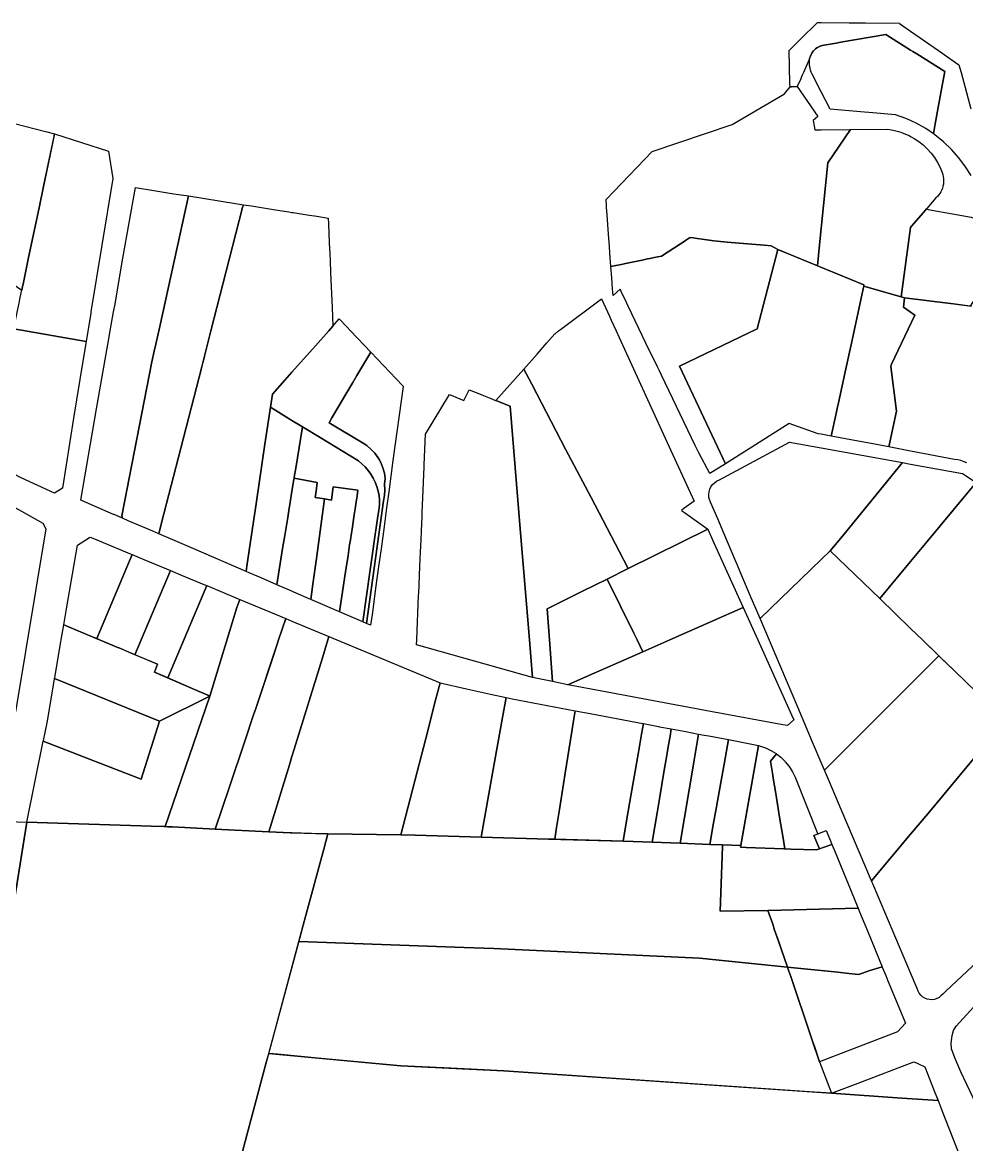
# Model space of a CAD drawing. Header units: metres. Extents: x 3 to 1027712, y 40 to 4430649.
# Drawn here: x 511666.3 to 511949.6, y 4412453.1 to 4412789.7 of the extents above; entities that cross this region are included whole.
import ezdxf

# ---------------------------------------------------------------- set-up
doc = ezdxf.new("R2010")
doc.units = ezdxf.units.M
doc.header["$MEASUREMENT"] = 0
doc.layers.add('A.ES.SDGC.CP.07003.cadastralparcel — CadastralParcel', color=1, linetype='Continuous')

msp = doc.modelspace()

# ---------------------------------------------------------------- linework, layer by layer
at = {"layer": 'A.ES.SDGC.CP.07003.cadastralparcel — CadastralParcel', "color": 7, "linetype": 'Continuous', "flags": 128}
for points in [[(511950.91, 4412743.74), (511949.26, 4412746.4), (511947.28, 4412749.08), (511945.07, 4412751.58), (511942.66, 4412753.89), (511940.06, 4412755.99), (511939.61, 4412756.3), (511940.14, 4412759.22), (511942.25, 4412770.76), (511943.02, 4412774.98), (511934.59, 4412780.25), (511933.42, 4412780.98), (511932.75, 4412781.4), (511925.38, 4412786.01), (511911.88, 4412783.71), (511910.45, 4412783.47), (511906.24, 4412782.75), (511905.96, 4412782.67), (511905.81, 4412782.63), (511905.4, 4412782.46), (511905, 4412782.26), (511904.61, 4412782.03), (511904.26, 4412781.76), (511903.92, 4412781.46), (511903.62, 4412781.14), (511903.34, 4412780.79), (511903.1, 4412780.41), (511902.89, 4412780.02), (511902.72, 4412779.6), (511902.58, 4412779.18), (511902.48, 4412778.74), (511900.65, 4412774.67), (511900.27, 4412773.81), (511899.81, 4412772.81), (511899.8, 4412772.79), (511898.77, 4412770.48), (511897.08, 4412770.38), (511896.59, 4412770.35), (511896.57, 4412771.31), (511896.31, 4412781.28), (511899.7, 4412784.61), (511904.87, 4412789.67), (511905.96, 4412789.66), (511914.36, 4412789.57), (511919.21, 4412789.52), (511929.42, 4412789.42), (511929.44, 4412789.4), (511932.75, 4412787.09), (511941.1, 4412781.26), (511947.29, 4412776.94), (511947.92, 4412774.61), (511948.73, 4412771.61), (511950.85, 4412763.78)], [(511949.69, 4412657.53), (511948.8, 4412657.92), (511947.88, 4412658.24), (511946.94, 4412658.47), (511945.98, 4412658.62), (511932.75, 4412661.11), (511926.21, 4412662.34), (511928.49, 4412673.12), (511926.83, 4412686.44), (511926.97, 4412686.9), (511927.05, 4412687.19), (511934.01, 4412701.89), (511930.6, 4412704.29), (511930.95, 4412707.03), (511944.75, 4412705.39), (511944.84, 4412705.41), (511951.05, 4412704.55)], [(511612.75, 4412672.97), (511672.39, 4412639.52), (511673.36, 4412637.78), (511664.19, 4412582.92)], [(511961.29, 4412580.34), (511948.92, 4412592.29), (511946.35, 4412594.78), (511944.9, 4412596.17), (511944.76, 4412596.31), (511936.45, 4412604.34), (511932.75, 4412607.92), (511928.17, 4412612.35), (511923.5, 4412616.86), (511932.75, 4412628.02), (511937.71, 4412634), (511949.42, 4412648.12), (511949.42, 4412648.12), (511952.4, 4412651.72)], [(511960.74, 4412515.45), (511943.36, 4412499.14), (511942.4, 4412498.24), (511941.89, 4412497.68), (511941.3, 4412497.23), (511940.64, 4412496.88), (511939.93, 4412496.65), (511939.18, 4412496.55), (511938.44, 4412496.58), (511937.71, 4412496.73), (511937.01, 4412497.01), (511936.38, 4412497.41), (511935.82, 4412497.91), (511935.36, 4412498.5), (511935.01, 4412499.14), (511934.77, 4412499.87), (511932.75, 4412504.62), (511921.71, 4412530.62), (511921.05, 4412532.17), (511932.75, 4412546.17), (511937.89, 4412552.33), (511957.07, 4412575.28)], [(511654.19, 4412466.56), (511666.7, 4412544.21), (511666.7, 4412544.21), (511667.6, 4412549.78), (511667.63, 4412549.77), (511707.98, 4412548.49), (511708.01, 4412548.57), (511708.7, 4412548.48), (511709.15, 4412548.46), (511709.93, 4412548.42), (511710.13, 4412548.41), (511710.2, 4412548.4), (511711.32, 4412548.35), (511724.15, 4412547.72), (511740.24, 4412546.93), (511746.72, 4412546.61), (511747.16, 4412546.6), (511757.78, 4412546.26), (511757.9, 4412546.25), (511756.68, 4412541.71), (511751.24, 4412521.48), (511739.36, 4412477.3), (511731.49, 4412448.03)]]:
    msp.add_lwpolyline(points, dxfattribs=at)
for points in [[(511910.45, 4412783.47), (511911.88, 4412783.71), (511925.38, 4412786.01), (511932.75, 4412781.4), (511933.42, 4412780.98), (511934.59, 4412780.25), (511943.02, 4412774.98), (511942.25, 4412770.76), (511940.14, 4412759.22), (511939.61, 4412756.3), (511937.3, 4412757.86), (511934.39, 4412759.49), (511933.15, 4412760.05), (511932.75, 4412760.23), (511931.35, 4412760.87), (511928.2, 4412761.99), (511921.42, 4412762.56), (511917.74, 4412762.87), (511908.66, 4412763.64), (511905.96, 4412768.87), (511903.25, 4412774.11), (511902.98, 4412774.74), (511902.76, 4412775.38), (511902.6, 4412775.98), (511902.59, 4412776.04), (511902.48, 4412776.71), (511902.43, 4412777.39), (511902.42, 4412778.07), (511902.48, 4412778.74), (511902.58, 4412779.18), (511902.72, 4412779.6), (511902.89, 4412780.02), (511903.1, 4412780.41), (511903.34, 4412780.79), (511903.62, 4412781.14), (511903.92, 4412781.46), (511904.26, 4412781.76), (511904.61, 4412782.03), (511905, 4412782.26), (511905.4, 4412782.46), (511905.81, 4412782.63), (511905.96, 4412782.67), (511906.24, 4412782.75), (511910.45, 4412783.47)], [(511888.83, 4412722.84), (511880.12, 4412723.6), (511877.75, 4412723.81), (511875.7, 4412723.99), (511873.75, 4412724.16), (511870.23, 4412724.68), (511868.73, 4412724.9), (511867.65, 4412725.06), (511866.71, 4412725.2), (511866.45, 4412725.03), (511865.21, 4412724.23), (511864.86, 4412724.01), (511863.75, 4412723.3), (511857.99, 4412719.58), (511855.82, 4412719.14), (511854.68, 4412718.9), (511853.79, 4412718.72), (511852.25, 4412718.4), (511851.71, 4412718.29), (511847.27, 4412717.38), (511846.45, 4412717.21), (511842.85, 4412716.48), (511842.56, 4412720.43), (511842.42, 4412722.44), (511842.15, 4412726.15), (511841.72, 4412732), (511841.57, 4412734.16), (511841.52, 4412734.78), (511841.39, 4412736.59), (511855.24, 4412750.92), (511879.23, 4412759.06), (511894.96, 4412768.26), (511896.59, 4412770.35), (511897.08, 4412770.38), (511898.77, 4412770.48), (511898.78, 4412770.47), (511904.95, 4412761.45), (511903.53, 4412760.23), (511904.01, 4412757.44), (511905.96, 4412757.46), (511914.76, 4412757.53), (511911.34, 4412752.52), (511907.95, 4412747.56), (511905.38, 4412721.97), (511904.85, 4412716.67), (511892.95, 4412721.58), (511890.93, 4412722.66), (511888.83, 4412722.84)], [(511648.4, 4412724.18), (511656.18, 4412761.31), (511656.98, 4412761.11), (511657.57, 4412760.96), (511663.88, 4412759.34), (511670.15, 4412757.74), (511673.64, 4412756.85), (511675.92, 4412756.27), (511672.72, 4412740.97), (511671.27, 4412734.04), (511668.15, 4412719.19), (511666.58, 4412711.7), (511666.22, 4412709.99), (511666.06, 4412709.23), (511647.88, 4412721.73), (511648.15, 4412723.01), (511648.4, 4412724.18)], [(511665.52, 4412706.65), (511666.22, 4412709.99), (511666.58, 4412711.7), (511668.15, 4412719.19), (511671.27, 4412734.04), (511672.72, 4412740.97), (511675.67, 4412755.07), (511675.92, 4412756.27), (511692.16, 4412751.1), (511693.46, 4412742.86), (511686.86, 4412702.82), (511686.8, 4412702.48), (511685.41, 4412694), (511663.66, 4412697.77), (511664.5, 4412701.81), (511665.38, 4412706), (511665.52, 4412706.65)], [(511932.75, 4412728.19), (511929.89, 4412707.34), (511918.7, 4412710.57), (511918.78, 4412710.92), (511904.85, 4412716.67), (511905.38, 4412721.97), (511907.95, 4412747.56), (511911.34, 4412752.52), (511914.76, 4412757.53), (511925.84, 4412757.62), (511927.52, 4412757.35), (511929.16, 4412756.94), (511929.83, 4412756.71), (511930.76, 4412756.39), (511932.31, 4412755.71), (511932.75, 4412755.47), (511933.8, 4412754.9), (511935.21, 4412753.97), (511936.54, 4412752.91), (511937.77, 4412751.75), (511938.9, 4412750.49), (511938.93, 4412750.45), (511939.92, 4412749.14), (511940.82, 4412747.7), (511941.6, 4412746.2), (511942.24, 4412744.63), (511942.42, 4412744.07), (511942.56, 4412743.49), (511942.65, 4412742.9), (511942.69, 4412742.31), (511942.67, 4412741.72), (511942.61, 4412741.13), (511942.49, 4412740.55), (511942.33, 4412739.98), (511942.11, 4412739.43), (511941.85, 4412738.9), (511941.54, 4412738.39), (511941.19, 4412737.91), (511940.8, 4412737.47), (511940.38, 4412737.06), (511936.54, 4412732.56), (511933.16, 4412728.66), (511932.75, 4412728.19)], [(511692.12, 4412694.12), (511692.26, 4412694.9), (511692.65, 4412697.13), (511693.66, 4412702.86), (511693.97, 4412704.69), (511696.46, 4412718.94), (511700.17, 4412740.14), (511706.32, 4412739.17), (511711.76, 4412738.31), (511716.09, 4412737.62), (511707.48, 4412698.44), (511706.33, 4412693.2), (511705.86, 4412691.04), (511705.16, 4412687.89), (511696.13, 4412641.71), (511696.27, 4412640.98), (511693.78, 4412642.05), (511693.64, 4412642.11), (511683.78, 4412646.36), (511688.56, 4412673.73), (511691.74, 4412691.92), (511692.12, 4412694.12)], [(511705.16, 4412687.89), (511705.86, 4412691.04), (511706.33, 4412693.2), (511707.48, 4412698.44), (511716.09, 4412737.62), (511730.24, 4412735.38), (511732.57, 4412735.01), (511732.36, 4412734.18), (511726.43, 4412711.12), (511722.84, 4412697.13), (511722.13, 4412694.36), (511720.91, 4412689.61), (511720.77, 4412689.05), (511720.23, 4412686.96), (511720.09, 4412686.42), (511713.81, 4412661.96), (511708.06, 4412639.55), (511707.21, 4412636.26), (511705.38, 4412637.05), (511698.02, 4412640.22), (511696.27, 4412640.98), (511696.13, 4412641.71), (511705.16, 4412687.89)], [(511732.57, 4412735.01), (511735.02, 4412734.62), (511737.41, 4412734.24), (511742.18, 4412733.49), (511746.19, 4412732.85), (511747.16, 4412732.7), (511747.5, 4412732.65), (511751.67, 4412731.99), (511752.4, 4412731.87), (511754.57, 4412731.53), (511758.04, 4412730.98), (511758.11, 4412729.24), (511758.36, 4412723.52), (511758.49, 4412720.3), (511758.58, 4412718.26), (511758.74, 4412714.53), (511759.18, 4412704.18), (511759.42, 4412698.53), (511758.17, 4412697.13), (511754.22, 4412692.69), (511747.16, 4412684.76), (511745.06, 4412682.4), (511741.27, 4412678.14), (511740.69, 4412674.24), (511739.05, 4412663.16), (511736.49, 4412645.97), (511734.32, 4412631.3), (511733.63, 4412626.63), (511733.38, 4412624.98), (511717.69, 4412631.74), (511707.21, 4412636.26), (511708.06, 4412639.55), (511713.81, 4412661.96), (511720.09, 4412686.42), (511720.91, 4412689.61), (511722.13, 4412694.36), (511722.84, 4412697.13), (511726.43, 4412711.12), (511732.36, 4412734.18), (511732.57, 4412735.01)], [(511950.64, 4412704.6), (511944.84, 4412705.41), (511944.75, 4412705.39), (511930.95, 4412707.03), (511929.89, 4412707.34), (511932.75, 4412728.19), (511933.16, 4412728.66), (511936.54, 4412732.56), (511937.54, 4412733.72), (511938.02, 4412733.61), (511950.99, 4412731.25), (511956.16, 4412729.63), (511958.18, 4412728.67), (511963.34, 4412724.41), (511950.64, 4412704.6)], [(511846.45, 4412717.21), (511847.27, 4412717.38), (511851.71, 4412718.29), (511852.25, 4412718.4), (511853.79, 4412718.72), (511854.68, 4412718.9), (511855.82, 4412719.14), (511857.99, 4412719.58), (511863.75, 4412723.3), (511864.86, 4412724.01), (511865.21, 4412724.23), (511866.45, 4412725.03), (511866.71, 4412725.2), (511867.65, 4412725.06), (511868.73, 4412724.9), (511870.23, 4412724.68), (511873.75, 4412724.16), (511875.7, 4412723.99), (511877.75, 4412723.81), (511880.12, 4412723.6), (511888.83, 4412722.84), (511890.93, 4412722.66), (511892.95, 4412721.58), (511886.71, 4412697.81), (511863.48, 4412686.55), (511877.2, 4412657.3), (511872.55, 4412654.35), (511869.23, 4412660.57), (511868.17, 4412662.77), (511858, 4412683.9), (511857.39, 4412685.16), (511856.8, 4412686.38), (511853.38, 4412693.48), (511848.05, 4412704.53), (511846.9, 4412706.92), (511846.24, 4412708.28), (511845.59, 4412709.64), (511843.48, 4412707.76), (511843.34, 4412709.65), (511843.1, 4412713.09), (511842.85, 4412716.48), (511846.45, 4412717.21)], [(511918.78, 4412710.92), (511918.53, 4412709.79), (511917.5, 4412705.02), (511915, 4412693.48), (511913.33, 4412685.76), (511911.11, 4412675.54), (511910.76, 4412673.91), (511910.42, 4412672.34), (511908.96, 4412665.59), (511905.96, 4412666.15), (511905.07, 4412666.32), (511896.3, 4412669.41), (511877.2, 4412657.3), (511863.48, 4412686.55), (511886.71, 4412697.81), (511892.95, 4412721.58), (511918.78, 4412710.92)], [(511926.21, 4412662.34), (511920.93, 4412663.33), (511915.95, 4412664.27), (511908.96, 4412665.59), (511910.42, 4412672.34), (511910.76, 4412673.91), (511911.11, 4412675.54), (511913.33, 4412685.76), (511915, 4412693.48), (511917.5, 4412705.02), (511918.53, 4412709.79), (511918.7, 4412710.57), (511930.95, 4412707.03), (511930.6, 4412704.29), (511934.01, 4412701.89), (511927.05, 4412687.19), (511926.97, 4412686.9), (511926.83, 4412686.44), (511928.49, 4412673.12), (511926.21, 4412662.34)], [(511842.41, 4412701.58), (511842.97, 4412700.37), (511844.45, 4412697.13), (511845.34, 4412695.18), (511849.66, 4412685.76), (511860.26, 4412662.59), (511867.82, 4412646.08), (511864.75, 4412643.86), (511864, 4412643.32), (511864.95, 4412642.64), (511871.92, 4412637.66), (511848.04, 4412625.85), (511845.28, 4412631.12), (511836.9, 4412647.13), (511829.37, 4412661.51), (511819.08, 4412681.17), (511816.71, 4412685.7), (511820.69, 4412690.2), (511823.63, 4412693.54), (511826.02, 4412696.24), (511826.08, 4412696.31), (511827.17, 4412697.13), (511827.76, 4412697.57), (511840.03, 4412706.79), (511842.41, 4412701.58)], [(511758.27, 4412669.6), (511768.55, 4412663.45), (511769.58, 4412662.75), (511770.86, 4412661.67), (511771.99, 4412660.45), (511772.98, 4412659.1), (511773.29, 4412658.59), (511773.8, 4412657.64), (511774.43, 4412656.1), (511774.88, 4412654.49), (511775.13, 4412652.83), (511774.96, 4412651.2), (511775.04, 4412649.5), (511774.91, 4412647.81), (511774.59, 4412646.14), (511769.52, 4412609.4), (511768.44, 4412609.86), (511770.67, 4412625.52), (511771.56, 4412631.79), (511771.77, 4412633.29), (511772.84, 4412640.83), (511773.2, 4412643.4), (511773.43, 4412644.99), (511773.42, 4412646.37), (511773.28, 4412647.75), (511773.03, 4412649.11), (511772.66, 4412650.44), (511772.17, 4412651.73), (511771.57, 4412652.98), (511770.86, 4412654.17), (511770.06, 4412655.29), (511769.15, 4412656.34), (511768.16, 4412657.3), (511767.09, 4412658.18), (511755.63, 4412665.15), (511750.29, 4412668.4), (511747.16, 4412670.3), (511740.69, 4412674.24), (511741.27, 4412678.14), (511745.06, 4412682.4), (511747.16, 4412684.76), (511754.22, 4412692.69), (511758.17, 4412697.13), (511759.42, 4412698.53), (511761.36, 4412700.73), (511763.62, 4412698.34), (511764.77, 4412697.13), (511770.78, 4412690.78), (511766.65, 4412683.8), (511765.4, 4412681.68), (511763.31, 4412678.15), (511761.32, 4412674.78), (511759.16, 4412671.11), (511758.27, 4412669.6)], [(511685.41, 4412694), (511684.44, 4412688.12), (511681.6, 4412670.93), (511678.27, 4412650), (511675.89, 4412648.51), (511665.87, 4412653.06), (511655.42, 4412658.5), (511656.66, 4412664.41), (511657.81, 4412669.93), (511658.71, 4412674.21), (511659.41, 4412677.53), (511660.5, 4412682.75), (511663.27, 4412695.87), (511663.53, 4412697.13), (511663.66, 4412697.77), (511685.41, 4412694)], [(511774.96, 4412651.2), (511775.13, 4412652.83), (511774.88, 4412654.49), (511774.43, 4412656.1), (511773.8, 4412657.64), (511773.29, 4412658.59), (511772.98, 4412659.1), (511771.99, 4412660.45), (511770.86, 4412661.67), (511769.58, 4412662.75), (511768.55, 4412663.45), (511758.27, 4412669.6), (511759.16, 4412671.11), (511761.32, 4412674.78), (511763.31, 4412678.15), (511765.4, 4412681.68), (511766.65, 4412683.8), (511770.78, 4412690.78), (511780.3, 4412680.73), (511780.49, 4412680.53), (511780.48, 4412680.46), (511777.47, 4412658.27), (511776.2, 4412648.89), (511775.55, 4412644.1), (511774.79, 4412638.5), (511773.88, 4412631.77), (511773.16, 4412626.48), (511772.27, 4412619.94), (511771.29, 4412612.68), (511770.77, 4412608.86), (511769.52, 4412609.4), (511774.59, 4412646.14), (511774.91, 4412647.81), (511775.04, 4412649.5), (511774.96, 4412651.2)], [(511816.71, 4412685.7), (511819.08, 4412681.17), (511829.37, 4412661.51), (511836.9, 4412647.13), (511845.28, 4412631.12), (511848.04, 4412625.85), (511841.72, 4412622.72), (511834.35, 4412619.08), (511823.74, 4412613.83), (511824.42, 4412604.49), (511825.34, 4412591.96), (511819.31, 4412593.2), (511818.8, 4412599.37), (511818.38, 4412604.49), (511815.64, 4412637.8), (511812.61, 4412674.54), (511808.36, 4412676.26), (511816.71, 4412685.7)], [(511802.96, 4412678.44), (511804.16, 4412677.96), (511806.58, 4412676.98), (511808.25, 4412676.31), (511808.36, 4412676.26), (511812.61, 4412674.54), (511815.64, 4412637.8), (511818.38, 4412604.49), (511818.8, 4412599.37), (511819.31, 4412593.2), (511784.52, 4412602.98), (511784.59, 4412604.49), (511785.17, 4412617.9), (511785.19, 4412618.37), (511785.54, 4412626.5), (511785.73, 4412630.91), (511785.88, 4412634.35), (511786, 4412637.16), (511786.19, 4412641.4), (511786.25, 4412642.78), (511786.44, 4412647.08), (511786.84, 4412656.42), (511786.87, 4412656.96), (511787.27, 4412666.2), (511794.39, 4412678.07), (511798.68, 4412676.26), (511800.31, 4412679.51), (511802.96, 4412678.44)], [(511750.29, 4412668.4), (511748.27, 4412655.97), (511747.83, 4412653.25), (511747.78, 4412652.96), (511747.64, 4412652.08), (511747.33, 4412650.18), (511747.16, 4412649.11), (511746.6, 4412645.68), (511746.32, 4412643.94), (511746.1, 4412642.58), (511745.88, 4412641.2), (511745.38, 4412638.14), (511744.9, 4412635.19), (511744.36, 4412631.87), (511742.6, 4412621.01), (511737.9, 4412623.04), (511734.36, 4412624.56), (511733.38, 4412624.98), (511733.63, 4412626.63), (511734.32, 4412631.3), (511736.49, 4412645.97), (511739.05, 4412663.16), (511740.69, 4412674.24), (511747.16, 4412670.3), (511750.29, 4412668.4)], [(511755.63, 4412665.15), (511767.09, 4412658.18), (511768.16, 4412657.3), (511769.15, 4412656.34), (511770.06, 4412655.29), (511770.86, 4412654.17), (511771.57, 4412652.98), (511772.17, 4412651.73), (511772.66, 4412650.44), (511773.03, 4412649.11), (511773.28, 4412647.75), (511773.42, 4412646.37), (511773.43, 4412644.99), (511773.2, 4412643.4), (511772.84, 4412640.83), (511771.77, 4412633.29), (511771.56, 4412631.79), (511770.67, 4412625.52), (511768.44, 4412609.86), (511761.42, 4412612.89), (511763.35, 4412625.56), (511763.52, 4412626.68), (511763.99, 4412629.8), (511764.46, 4412632.94), (511764.69, 4412634.44), (511765, 4412636.45), (511765.18, 4412637.63), (511765.84, 4412641.96), (511766.11, 4412643.76), (511766.22, 4412644.52), (511766.33, 4412645.22), (511766.71, 4412647.72), (511766.96, 4412649.36), (511759.5, 4412650.37), (511759.31, 4412648.92), (511758.98, 4412646.41), (511756.87, 4412646.74), (511754.12, 4412647.18), (511754.37, 4412649.11), (511754.7, 4412651.7), (511747.78, 4412652.96), (511747.83, 4412653.25), (511748.27, 4412655.97), (511750.29, 4412668.4), (511755.63, 4412665.15)], [(511875.14, 4412652.35), (511875.28, 4412652.41), (511896.42, 4412663.8), (511905.96, 4412662.06), (511930.29, 4412657.63), (511912.29, 4412635.62), (511908.67, 4412631.19), (511905.96, 4412628.58), (511887.6, 4412610.9), (511884.67, 4412617.8), (511881.68, 4412624.84), (511880.71, 4412627.12), (511880.33, 4412628), (511876.45, 4412637.13), (511875.2, 4412640.08), (511874.91, 4412640.76), (511872.77, 4412645.8), (511872.45, 4412646.53), (511872.26, 4412647.31), (511872.21, 4412648.11), (511872.29, 4412648.91), (511872.51, 4412649.68), (511872.86, 4412650.41), (511873.32, 4412651.06), (511873.89, 4412651.62), (511874.55, 4412652.07), (511875.14, 4412652.35)], [(511930.29, 4412657.63), (511932.75, 4412657.18), (511948.32, 4412654.35), (511952.4, 4412651.72), (511949.42, 4412648.12), (511937.71, 4412634), (511932.75, 4412628.02), (511923.5, 4412616.86), (511908.67, 4412631.19), (511912.29, 4412635.62), (511930.29, 4412657.63)], [(511747.64, 4412652.08), (511747.78, 4412652.96), (511754.7, 4412651.7), (511754.37, 4412649.11), (511754.12, 4412647.18), (511756.87, 4412646.74), (511754.47, 4412628.85), (511753.44, 4412621.23), (511752.82, 4412616.6), (511747.71, 4412618.8), (511747.16, 4412619.04), (511742.6, 4412621.01), (511744.36, 4412631.87), (511744.9, 4412635.19), (511745.38, 4412638.14), (511745.88, 4412641.2), (511746.1, 4412642.58), (511746.32, 4412643.94), (511746.6, 4412645.68), (511747.16, 4412649.11), (511747.33, 4412650.18), (511747.64, 4412652.08)], [(511766.71, 4412647.72), (511766.33, 4412645.22), (511766.22, 4412644.52), (511766.11, 4412643.76), (511765.84, 4412641.96), (511765.18, 4412637.63), (511765, 4412636.45), (511764.69, 4412634.44), (511764.46, 4412632.94), (511763.99, 4412629.8), (511763.52, 4412626.68), (511763.35, 4412625.56), (511761.42, 4412612.89), (511752.82, 4412616.6), (511753.44, 4412621.23), (511754.47, 4412628.85), (511756.87, 4412646.74), (511758.98, 4412646.41), (511759.31, 4412648.92), (511759.5, 4412650.37), (511766.96, 4412649.36), (511766.71, 4412647.72)], [(511698.4, 4412630.42), (511699.24, 4412630.07), (511688.6, 4412604.85), (511687.76, 4412605.21), (511678.74, 4412609.02), (511679.45, 4412613.17), (511682.84, 4412632.87), (511686.44, 4412635.2), (511686.63, 4412635.32), (511687.4, 4412635), (511698.4, 4412630.42)], [(511871.92, 4412637.66), (511873.77, 4412633.56), (511882.52, 4412614.16), (511860.57, 4412604.49), (511852.47, 4412600.92), (511850.71, 4412604.49), (511849.73, 4412606.47), (511841.72, 4412622.72), (511848.04, 4412625.85), (511871.92, 4412637.66)], [(511906.96, 4412565.35), (511905.96, 4412567.69), (511903.68, 4412573.05), (511903.38, 4412573.75), (511898.91, 4412584.27), (511893.8, 4412596.31), (511887.6, 4412610.9), (511905.96, 4412628.58), (511908.67, 4412631.19), (511923.5, 4412616.86), (511928.17, 4412612.35), (511932.75, 4412607.92), (511936.45, 4412604.34), (511941.24, 4412599.71), (511906.96, 4412565.35)], [(511709.53, 4412625.78), (511710.71, 4412625.29), (511700.03, 4412600.02), (511698.86, 4412600.52), (511695.49, 4412601.94), (511694.57, 4412602.32), (511689.95, 4412604.28), (511689.45, 4412604.49), (511688.6, 4412604.85), (511699.24, 4412630.07), (511702.72, 4412628.62), (511709.53, 4412625.78)], [(511720.67, 4412621.13), (511721.6, 4412620.75), (511709.93, 4412593.06), (511709.01, 4412593.46), (511705.95, 4412594.78), (511706.82, 4412597.14), (511700.03, 4412600.02), (511710.71, 4412625.29), (511714.22, 4412623.82), (511720.67, 4412621.13)], [(511841.72, 4412622.72), (511849.73, 4412606.47), (511850.71, 4412604.49), (511852.47, 4412600.92), (511833.7, 4412592.66), (511829.96, 4412591.01), (511825.34, 4412591.96), (511824.42, 4412604.49), (511823.74, 4412613.83), (511834.35, 4412619.08), (511841.72, 4412622.72)], [(511730.66, 4412614.21), (511722.56, 4412587.61), (511721.87, 4412587.91), (511717.9, 4412589.62), (511709.93, 4412593.06), (511721.6, 4412620.75), (511730.99, 4412616.83), (511731.47, 4412616.63), (511730.66, 4412614.21)], [(511741.4, 4412599.21), (511736.27, 4412583.9), (511735.62, 4412581.97), (511732.98, 4412574.1), (511728.38, 4412560.35), (511724.15, 4412547.72), (511711.32, 4412548.35), (511710.2, 4412548.4), (511709.15, 4412548.46), (511722.56, 4412587.61), (511730.66, 4412614.21), (511731.47, 4412616.63), (511745.3, 4412610.87), (511743.16, 4412604.49), (511742.72, 4412603.17), (511741.4, 4412599.21)], [(511852.47, 4412600.92), (511860.57, 4412604.49), (511882.52, 4412614.16), (511886.89, 4412604.49), (511897.03, 4412582.02), (511897.71, 4412580.51), (511895.79, 4412578.76), (511894.45, 4412579.01), (511872.78, 4412583.04), (511836.88, 4412589.72), (511829.96, 4412591.01), (511833.7, 4412592.66), (511852.47, 4412600.92)], [(511707.42, 4412580.07), (511675.96, 4412592.85), (511676.01, 4412593.15), (511677.86, 4412603.89), (511677.96, 4412604.49), (511678.74, 4412609.02), (511689.45, 4412604.49), (511689.95, 4412604.28), (511694.57, 4412602.32), (511695.49, 4412601.94), (511706.82, 4412597.14), (511705.95, 4412594.78), (511717.9, 4412589.62), (511721.87, 4412587.91), (511722.56, 4412587.61), (511707.42, 4412580.07)], [(511740.24, 4412546.93), (511724.15, 4412547.72), (511728.38, 4412560.35), (511732.98, 4412574.1), (511735.62, 4412581.97), (511736.27, 4412583.9), (511742.72, 4412603.17), (511743.16, 4412604.49), (511745.3, 4412610.87), (511747.16, 4412610.09), (511758.23, 4412605.48), (511757.93, 4412604.49), (511756.27, 4412599.09), (511747.84, 4412571.66), (511747.16, 4412569.46), (511746.41, 4412567.03), (511740.24, 4412546.93)], [(511757.91, 4412546.29), (511757.9, 4412546.25), (511757.78, 4412546.26), (511755.91, 4412546.32), (511747.16, 4412546.6), (511746.72, 4412546.61), (511740.24, 4412546.93), (511746.41, 4412567.03), (511747.16, 4412569.46), (511747.84, 4412571.66), (511756.27, 4412599.09), (511757.93, 4412604.49), (511758.23, 4412605.48), (511760.6, 4412604.49), (511791.58, 4412591.58), (511790.35, 4412586.8), (511787.18, 4412574.47), (511784.71, 4412564.89), (511779.85, 4412545.99), (511757.91, 4412546.29)], [(511946.35, 4412594.78), (511948.92, 4412592.29), (511961.29, 4412580.34), (511961.09, 4412580.1), (511957.07, 4412575.28), (511937.89, 4412552.33), (511932.75, 4412546.17), (511921.05, 4412532.17), (511911.96, 4412553.55), (511908.44, 4412561.85), (511906.96, 4412565.35), (511941.24, 4412599.71), (511944.76, 4412596.31), (511944.9, 4412596.17), (511946.35, 4412594.78)], [(511701.96, 4412562.71), (511686.4, 4412568.71), (511672.56, 4412574.08), (511672.6, 4412574.29), (511673.68, 4412579.61), (511675.94, 4412592.73), (511675.96, 4412592.85), (511707.42, 4412580.07), (511701.96, 4412562.71)], [(511803.96, 4412545.33), (511784.09, 4412545.93), (511779.85, 4412545.99), (511784.71, 4412564.89), (511787.18, 4412574.47), (511790.35, 4412586.8), (511791.58, 4412591.58), (511799.54, 4412589.8), (511806.69, 4412588.2), (511811.42, 4412587.14), (511810.35, 4412581.17), (511807.37, 4412564.45), (511803.96, 4412545.33)], [(511701.96, 4412562.71), (511707.42, 4412580.07), (511722.56, 4412587.61), (511709.15, 4412548.46), (511708.7, 4412548.48), (511708.01, 4412548.57), (511707.98, 4412548.49), (511667.63, 4412549.77), (511672.56, 4412574.06), (511672.56, 4412574.08), (511686.4, 4412568.71), (511701.96, 4412562.71)], [(511832.01, 4412582.62), (511831.51, 4412579.64), (511831.1, 4412576.97), (511829.12, 4412564.53), (511828.13, 4412558.11), (511827.44, 4412553.62), (511826.55, 4412548.17), (511826.03, 4412544.67), (511824.09, 4412544.73), (511803.96, 4412545.33), (511807.37, 4412564.45), (511810.35, 4412581.17), (511811.42, 4412587.14), (511813.22, 4412586.74), (511832.13, 4412583.19), (511832.01, 4412582.62)], [(511852.41, 4412579.38), (511852.59, 4412579.35), (511852.04, 4412576.2), (511851.1, 4412570.78), (511849.53, 4412561.67), (511848.42, 4412555.37), (511847.4, 4412549.62), (511846.48, 4412544.05), (511826.03, 4412544.67), (511826.55, 4412548.17), (511827.44, 4412553.62), (511828.13, 4412558.11), (511829.12, 4412564.53), (511831.1, 4412576.97), (511831.51, 4412579.64), (511832.01, 4412582.62), (511832.13, 4412583.19), (511836.61, 4412582.35), (511852.41, 4412579.38)], [(511849.53, 4412561.67), (511851.1, 4412570.78), (511852.04, 4412576.2), (511852.59, 4412579.35), (511857.15, 4412578.49), (511857.42, 4412578.44), (511860.96, 4412577.77), (511860.6, 4412575.63), (511859.97, 4412571.88), (511859.83, 4412571.05), (511859.43, 4412568.66), (511858.88, 4412565.37), (511857.45, 4412556.84), (511856.75, 4412552.63), (511855.27, 4412543.75), (511846.67, 4412544.05), (511846.57, 4412544.05), (511846.48, 4412544.05), (511847.4, 4412549.62), (511848.42, 4412555.37), (511849.53, 4412561.67)], [(511863.67, 4412543.45), (511855.27, 4412543.75), (511856.75, 4412552.63), (511857.45, 4412556.84), (511858.88, 4412565.37), (511859.43, 4412568.66), (511859.83, 4412571.05), (511859.97, 4412571.88), (511860.6, 4412575.63), (511860.96, 4412577.77), (511865.33, 4412576.95), (511869.12, 4412576.24), (511867.61, 4412567.17), (511863.67, 4412543.45)], [(511872.5, 4412543.14), (511863.67, 4412543.45), (511867.61, 4412567.17), (511869.12, 4412576.24), (511870.88, 4412575.91), (511872.19, 4412575.66), (511878.13, 4412574.55), (511876.81, 4412567.2), (511876.41, 4412565), (511875.82, 4412561.68), (511874.51, 4412554.39), (511873.54, 4412548.97), (511872.5, 4412543.14)], [(511876.36, 4412543.01), (511872.5, 4412543.14), (511873.54, 4412548.97), (511874.51, 4412554.39), (511875.82, 4412561.68), (511876.41, 4412565), (511876.81, 4412567.2), (511878.13, 4412574.55), (511887.15, 4412572.83), (511881.86, 4412542.82), (511876.36, 4412543.01)], [(511892.39, 4412570.42), (511892.51, 4412570.33), (511890.74, 4412568.12), (511891.33, 4412564.49), (511891.67, 4412562.41), (511892.23, 4412558.95), (511893.57, 4412550.69), (511894.39, 4412545.63), (511895.01, 4412541.81), (511894.69, 4412541.82), (511883.42, 4412542.21), (511881.76, 4412542.26), (511887.15, 4412572.83), (511889.22, 4412572.05), (511891.25, 4412571.09), (511891.37, 4412571.03), (511892.39, 4412570.42)], [(511891.33, 4412564.49), (511890.74, 4412568.12), (511892.51, 4412570.33), (511893.84, 4412569.26), (511894.99, 4412568.12), (511895.15, 4412567.94), (511896.31, 4412566.5), (511897.32, 4412564.93), (511898.12, 4412563.31), (511904.89, 4412546.23), (511903.78, 4412545.77), (511905.43, 4412541.78), (511904.56, 4412541.47), (511896.82, 4412541.74), (511895.01, 4412541.81), (511894.39, 4412545.63), (511893.57, 4412550.69), (511892.23, 4412558.95), (511891.67, 4412562.41), (511891.33, 4412564.49)], [(511667.6, 4412549.78), (511654.19, 4412466.56), (511648.46, 4412433.29), (511639.23, 4412439.27), (511638.61, 4412439.67), (511631.51, 4412444.15), (511642.72, 4412456.85), (511656, 4412535.32), (511658.71, 4412550.06), (511667.6, 4412549.78)], [(511905.43, 4412541.78), (511903.78, 4412545.77), (511905.27, 4412546.38), (511907.45, 4412547.28), (511908.74, 4412544.15), (511909.17, 4412543.1), (511905.43, 4412541.78)], [(511757.91, 4412546.29), (511779.85, 4412545.99), (511784.09, 4412545.93), (511803.96, 4412545.33), (511824.09, 4412544.73), (511846.57, 4412544.05), (511846.67, 4412544.05), (511855.27, 4412543.75), (511863.67, 4412543.45), (511872.5, 4412543.14), (511876.36, 4412543.01), (511876.34, 4412542.43), (511875.67, 4412523.09), (511889.94, 4412523.35), (511891.39, 4412519.17), (511891.98, 4412517.45), (511892.16, 4412516.93), (511893.3, 4412513.61), (511893.92, 4412511.85), (511895.85, 4412506.27), (511869.46, 4412509.02), (511807.72, 4412511.91), (511798.8, 4412512.23), (511749.23, 4412514.01), (511751.24, 4412521.48), (511756.68, 4412541.71), (511757.9, 4412546.25), (511757.91, 4412546.29)], [(511876.34, 4412542.43), (511876.36, 4412543.01), (511881.86, 4412542.82), (511881.76, 4412542.26), (511883.42, 4412542.21), (511894.69, 4412541.82), (511896.82, 4412541.74), (511904.56, 4412541.47), (511909.17, 4412543.1), (511909.92, 4412541.29), (511916.72, 4412524.67), (511917.01, 4412523.98), (511889.94, 4412523.35), (511875.67, 4412523.09), (511876.34, 4412542.43)], [(511917.46, 4412522.89), (511919.79, 4412517.25), (511924.24, 4412506.41), (511920.25, 4412505.17), (511917.25, 4412504.12), (511916.18, 4412504.23), (511914.28, 4412504.42), (511910.93, 4412504.76), (511895.85, 4412506.27), (511893.92, 4412511.85), (511892.16, 4412516.93), (511891.98, 4412517.45), (511891.39, 4412519.17), (511889.94, 4412523.35), (511917.01, 4412523.98), (511917.46, 4412522.89)], [(511895.85, 4412506.27), (511896.26, 4412505.08), (511896.8, 4412503.48), (511902.88, 4412485.58), (511903.38, 4412484.09), (511903.91, 4412482.53), (511905.48, 4412477.92), (511909, 4412468.5), (511902.46, 4412468.95), (511810.72, 4412475.23), (511794.79, 4412476.02), (511779.79, 4412476.76), (511754.95, 4412479.05), (511742.8, 4412480.17), (511740.2, 4412480.41), (511742.39, 4412488.58), (511749.23, 4412514.01), (511798.8, 4412512.23), (511807.72, 4412511.91), (511869.46, 4412509.02), (511895.85, 4412506.27)], [(511925.95, 4412502.25), (511931.19, 4412489.5), (511928.79, 4412486.92), (511905.48, 4412477.92), (511903.38, 4412484.09), (511902.88, 4412485.58), (511896.8, 4412503.48), (511896.26, 4412505.08), (511895.85, 4412506.27), (511910.93, 4412504.76), (511914.28, 4412504.42), (511916.18, 4412504.23), (511917.25, 4412504.12), (511920.25, 4412505.17), (511924.24, 4412506.41), (511924.28, 4412506.32), (511925.32, 4412503.8), (511925.95, 4412502.25)], [(511953.72, 4412496.58), (511978.74, 4412474.75), (511955.9, 4412457.86), (511947.84, 4412474.95), (511946.05, 4412479.07), (511945.08, 4412481.8), (511944.91, 4412483.52), (511945.2, 4412485.78), (511945.65, 4412487.3), (511946.42, 4412488.58), (511953.72, 4412496.58)], [(511941.04, 4412466.31), (511942.29, 4412463.1), (511948.48, 4412447.28), (511932.38, 4412447.35), (511916.51, 4412447.41), (511877.61, 4412448.11), (511843.3, 4412448.73), (511823.82, 4412449.08), (511811.95, 4412449.16), (511799.34, 4412449.25), (511779.37, 4412448.89), (511773.99, 4412448.79), (511769.69, 4412448.71), (511745.15, 4412448.27), (511731.49, 4412448.03), (511739.36, 4412477.3), (511740.2, 4412480.41), (511779.79, 4412476.76), (511810.72, 4412475.23), (511909, 4412468.5), (511930.16, 4412467.05), (511941.04, 4412466.31)], [(511939.89, 4412469.25), (511941.04, 4412466.31), (511930.16, 4412467.05), (511909, 4412468.5), (511917.02, 4412471.55), (511933.71, 4412477.91), (511934.9, 4412477.39), (511937.08, 4412476.45), (511939.89, 4412469.25)]]:
    msp.add_lwpolyline(points, close=True, dxfattribs=at)

doc.saveas('drawing.dxf')
